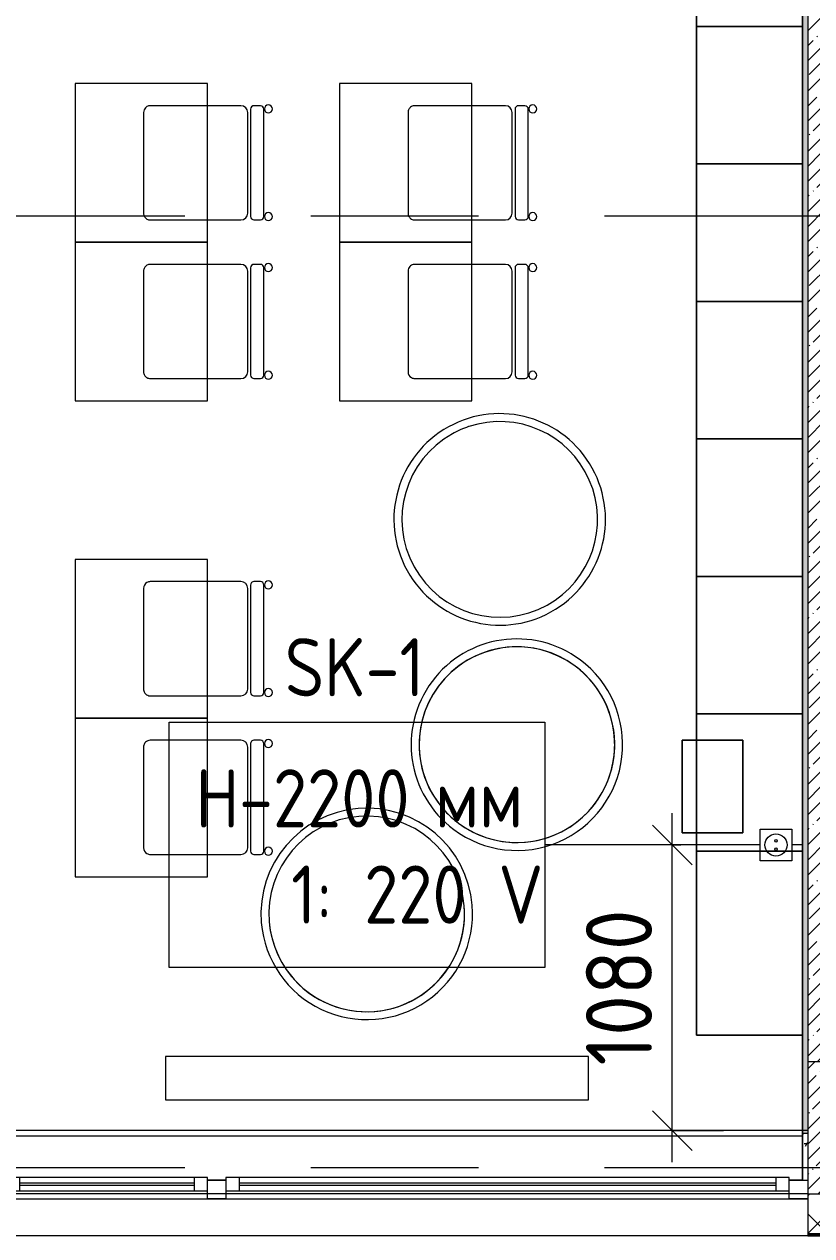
# Model space of a CAD drawing. Header units: millimetres. Extents: x 35881 to 234190, y -8553 to 29063.
# Drawn here: x 44447 to 47425, y -258 to 4324 of the extents above; entities that cross this region are included whole.
import ezdxf

# ---------------------------------------------------------------- set-up
doc = ezdxf.new("R2010")
doc.units = ezdxf.units.MM
doc.linetypes.add('Осевая', pattern=[3175, 635, -476.25, 1587.5, -476.25])
for name, color, linetype, lineweight in [('A-ANNO-DIMS', 7, 'Continuous', 9), ('A-ANNO-DIMS-100', 7, 'Continuous', 9), ('A-DETL-GENF', 7, 'Continuous', 9), ('A-GLAZ', 7, 'Continuous', 9), ('A-GLAZ-1', 7, 'Continuous', 13), ('A-WALL', 7, 'Continuous', 9), ('E-ELEC-FIXT-IDEN', 7, 'Continuous', 9), ('I-WALL', 7, 'Continuous', 9), ('M-EQPM', 7, 'Continuous', 9), ('S-COLS', 7, 'Continuous', 9), ('Оси-2', 7, 'Осевая', 9), ('Электрические приборы', 7, 'Continuous', 9)]:
    doc.layers.add(name, color=color, linetype=linetype, lineweight=lineweight)
for name, color, linetype, lineweight, true_color in [('A-WALL-1', 7, 'Continuous', 9, 0x3c3c3c), ('A-WALL-FNSH-1', 7, 'Continuous', 9, 0x3c3c3c), ('I-FURN-1', 7, 'Continuous', 9, 0xf0f0f0), ('M-EQPM-1', 7, 'Continuous', 9, 0xd4d4d4), ('Оси розеток', 7, 'Continuous', 9, 0xff1e23)]:
    doc.layers.add(name, color=color, linetype=linetype, lineweight=lineweight, true_color=true_color)
doc.styles.add('GOST Common', font='GOST_Common.ttf', dxfattribs={"width": 0.9, "height": 220})
doc.styles.add('ISOCPEUR', font='isocpeur.ttf', dxfattribs={"width": 0.9, "height": 250})
doc.dimstyles.new('ISO-2_5_0_9К_БОЛЬШОЙ', dxfattribs={"dimscale": 304.8, "dimtxt": 248.995294, "dimasz": 0.492126, "dimexe": 0.393701, "dimexo": 0.984252, "dimgap": 0, "dimtad": 1, "dimdec": 0, "dimrnd": 10, "dimzin": 0, "dimdsep": 46, "dimtxsty": 'ISOCPEUR', "dimblk1": 'OBLIQUE', "dimblk2": 'OBLIQUE', "dimsah": 1, "dimcen": 0.09, "dimdle": 0.393701, "dimazin": 0, "dimtfac": 1, "dimtdec": 4, "dimtix": 1, "dimtmove": 0, "dimatfit": 3, "dimfxl": 1, "dimtvp": 1, "dimtolj": 1, "dimtzin": 0, "dimarcsym": 2})
pattern_1 = [(0, (0, 0), (121.92, 30.48), [10.058, -81.382, 10.058, -81.382, -487.68]), (0, (0, 0), (121.92, 30.48), [-182.88, 10.058, -172.822, 10.058, -81.382, -213.36]), (0, (0, 0), (121.92, 30.48), [-457.2, 10.058, -50.902, 10.058, -142.342]), (120, (45.72, 15.24), (-87.356454, 90.345817), [10.058, -81.382, 10.058, -81.382, -487.68]), (120, (45.72, 15.24), (-87.356454, 90.345817), [-182.88, 10.058, -172.822, 10.058, -81.382, -213.36]), (120, (45.72, 15.24), (-87.356454, 90.345817), [-457.2, 10.058, -50.902, 10.058, -142.342]), (240, (60.96, 76.2), (-34.563546, -120.825817), [10.058, -81.382, 10.058, -81.382, -487.68]), (240, (60.96, 76.2), (-34.563546, -120.825817), [-182.88, 10.058, -172.822, 10.058, -81.382, -213.36]), (240, (60.96, 76.2), (-34.563546, -120.825817), [-457.2, 10.058, -50.902, 10.058, -142.342])]

# ---------------------------------------------------------------- blocks, each defined once
blk = doc.blocks.new('BSC_Колонна _Прямоугольная - 500х500-V7-План размещения напольных электротехнических лючков и розеток 1 этажа в осях 12-23')
at = {"layer": 'S-COLS'}
h = blk.add_hatch(dxfattribs=at)
h.set_pattern_fill('FP_9', color=256, style=0, pattern_type=2)
h.set_pattern_definition([(45, (-47660, -150), (-57.02463, 57.02463), []), (45, (-47602.975, -150), (-57.02463, 57.02463), [100.806, -20.161, 3.353, -16.808])])
h.paths.add_polyline_path([(-250, -250), (250, -250), (250, 250), (-250, 250), (-250, 69.9)])
for p, q in [((250, 250), (-250, 250)), ((-250, 250), (-250, -250)), ((250, -250), (250, 250)), ((-250, -250), (250, -250))]:
    blk.add_line(p, q, dxfattribs=at)
blk = doc.blocks.new('120_Окно_СКБ_2Ст - 120_Окно_СКБ_2Ст 3100х2500 _мал_створка слева_-22446080-План размещения напольных электротехнических лючков и розеток 1 этажа в осях 12-23')
at = {"layer": 'A-GLAZ'}
for p, q in [((1550, -57), (-1550, -57)), ((-1530, -127), (-1480, -127)), ((-1430, -107), (600, -107)), ((600, -117), (-1430, -117)), ((650, -127), (720, -127)), ((770, -107), (1430, -107)), ((1430, -117), (770, -117)), ((1480, -127), (1530, -127))]:
    blk.add_line(p, q, dxfattribs=at)
at = {"layer": 'A-GLAZ-1'}
for p, q in [((-1550, -127), (-1550, -57)), ((-1550, -57), (-1480, -57)), ((-1480, -57), (-1480, -127)), ((650, -87), (-1480, -87)), ((-1480, -87), (-1480, -137)), ((-1430, -137), (-1430, -87)), ((600, -137), (600, -87)), ((650, -127), (650, -57)), ((650, -57), (720, -57)), ((650, -137), (650, -87)), ((720, -57), (720, -127)), ((1480, -87), (720, -87)), ((720, -87), (720, -137)), ((770, -137), (770, -87)), ((1430, -137), (1430, -87)), ((1480, -127), (1480, -57)), ((1480, -57), (1550, -57)), ((1480, -137), (1480, -87)), ((1550, -57), (1550, -127)), ((-1480, -127), (-1550, -127)), ((-1480, -137), (650, -137)), ((720, -127), (650, -127)), ((720, -137), (1480, -137)), ((1550, -127), (1480, -127))]:
    blk.add_line(p, q, dxfattribs=at)
blk = doc.blocks.new('Блок Розеток и Выключателей - Блок Розеток и Выключателей_SK1-V63-План размещения напольных электротехнических лючков и розеток 1 этажа в осях 12-23')
at = {"layer": 'A-DETL-GENF'}
for p, q in [((-60, -40), (60, -40)), ((-60, -160), (-60, -40)), ((60, -40), (60, -160)), ((60, -160), (-60, -160))]:
    blk.add_line(p, q, dxfattribs=at)
for centre, radius in [((0, -100), 42), ((-15.6, -100), 4.8), ((15.6, -100), 4.8)]:
    blk.add_circle(centre, radius, dxfattribs=at)
at = {"layer": 'Оси розеток'}
blk.add_line((0, 0), (0, -40), dxfattribs=at)
blk = doc.blocks.new('Стол базовый прямоугольный - 1_7а-25476368-План размещения напольных электротехнических лючков и розеток 1 этажа в осях 12-23')
at = {"layer": 'I-FURN-1'}
for p, q in [((250, 300), (-250, 300)), ((-250, 300), (-250, -300)), ((250, -300), (250, 300)), ((-250, -300), (250, -300))]:
    blk.add_line(p, q, dxfattribs=at)
blk = doc.blocks.new('Стул Breuer - 1_9а-V76-План размещения напольных электротехнических лючков и розеток 1 этажа в осях 12-23')
at = {"layer": 'I-FURN-1'}
for p, q in [((190.5, 241.3), (-190.5, 241.3)), ((-215.9, 215.9), (-215.9, 0)), ((215.9, 0), (215.9, 215.9)), ((-215.9, 0), (-215.9, -127)), ((215.9, -127), (215.9, 0)), ((-215.9, -176.2), (-215.9, -200.8)), ((203.2, -163.5), (-203.2, -163.5)), ((-190.5, -152.4), (190.5, -152.4)), ((215.9, -200.8), (215.9, -176.2)), ((-203.2, -213.5), (203.2, -213.5))]:
    blk.add_line(p, q, dxfattribs=at)
for centre, radius, start, end in [((-190.5, 215.9), 25.4, 135, 150), ((-190.5, 215.9), 25.4, 120, 135), ((-190.5, 215.9), 25.4, 105, 120), ((-190.5, 215.9), 25.4, 90, 105), ((190.5, 215.9), 25.4, 45, 90), ((190.5, 215.9), 25.4, 30, 45), ((-190.5, 215.9), 25.4, 165, 180), ((-190.5, 215.9), 25.4, 150, 165), ((190.5, 215.9), 25.4, 15, 30), ((190.5, 215.9), 25.4, 0, 15), ((-190.5, -127), 25.4, 180, 270), ((190.5, -127), 25.4, 270, 360), ((-203.2, -176.2), 12.7, 90, 180), ((203.2, -176.2), 12.7, 360, 90), ((-203.5, -230.6), 15.1, 360, 180), ((-203.2, -200.8), 12.7, 180, 270), ((203.7, -230.6), 15.1, 360, 180), ((203.2, -200.8), 12.7, 270, 360), ((-203.5, -230.6), 15.1, 180, 360), ((203.7, -230.6), 15.1, 180, 360)]:
    blk.add_arc(centre, radius, start, end, dxfattribs=at)
blk = doc.blocks.new('Стул Breuer - 1_9а-V77-План размещения напольных электротехнических лючков и розеток 1 этажа в осях 12-23')
at = {"layer": 'I-FURN-1'}
for p, q in [((190.5, 241.3), (-190.5, 241.3)), ((-215.9, 215.9), (-215.9, 0)), ((215.9, 0), (215.9, 215.9)), ((-215.9, 0), (-215.9, -127)), ((215.9, -127), (215.9, 0)), ((-215.9, -176.2), (-215.9, -200.8)), ((203.2, -163.5), (-203.2, -163.5)), ((-190.5, -152.4), (190.5, -152.4)), ((215.9, -200.8), (215.9, -176.2)), ((-203.2, -213.5), (203.2, -213.5))]:
    blk.add_line(p, q, dxfattribs=at)
for centre, radius, start, end in [((-190.5, 215.9), 25.4, 135, 150), ((-190.5, 215.9), 25.4, 105, 135), ((-190.5, 215.9), 25.4, 90, 105), ((190.5, 215.9), 25.4, 60, 90), ((190.5, 215.9), 25.4, 30, 60), ((-190.5, 215.9), 25.4, 150, 180), ((190.5, 215.9), 25.4, 15, 30), ((190.5, 215.9), 25.4, 0, 15), ((-190.5, -127), 25.4, 180, 270), ((190.5, -127), 25.4, 270, 360), ((-203.2, -176.2), 12.7, 90, 180), ((203.2, -176.2), 12.7, 360, 90), ((-203.5, -230.6), 15.1, 360, 180), ((-203.2, -200.8), 12.7, 180, 270), ((203.7, -230.6), 15.1, 360, 180), ((203.2, -200.8), 12.7, 270, 360), ((-203.5, -230.6), 15.1, 180, 360), ((203.7, -230.6), 15.1, 180, 360)]:
    blk.add_arc(centre, radius, start, end, dxfattribs=at)
blk = doc.blocks.new('Стул Breuer - 1_9а-V78-План размещения напольных электротехнических лючков и розеток 1 этажа в осях 12-23')
at = {"layer": 'I-FURN-1'}
for p, q in [((190.5, 241.3), (-190.5, 241.3)), ((-215.9, 215.9), (-215.9, 0)), ((215.9, 0), (215.9, 215.9)), ((-215.9, 0), (-215.9, -127)), ((215.9, -127), (215.9, 0)), ((-215.9, -176.2), (-215.9, -200.8)), ((203.2, -163.5), (-203.2, -163.5)), ((-190.5, -152.4), (190.5, -152.4)), ((215.9, -200.8), (215.9, -176.2)), ((-203.2, -213.5), (203.2, -213.5))]:
    blk.add_line(p, q, dxfattribs=at)
for centre, radius, start, end in [((-190.5, 215.9), 25.4, 135, 150), ((-190.5, 215.9), 25.4, 120, 135), ((-190.5, 215.9), 25.4, 105, 120), ((-190.5, 215.9), 25.4, 90, 105), ((190.5, 215.9), 25.4, 60, 90), ((190.5, 215.9), 25.4, 30, 60), ((-190.5, 215.9), 25.4, 165, 180), ((-190.5, 215.9), 25.4, 150, 165), ((190.5, 215.9), 25.4, 0, 30), ((-190.5, -127), 25.4, 180, 270), ((190.5, -127), 25.4, 270, 360), ((-203.2, -176.2), 12.7, 90, 180), ((203.2, -176.2), 12.7, 360, 90), ((-203.5, -230.6), 15.1, 360, 180), ((-203.2, -200.8), 12.7, 180, 270), ((203.7, -230.6), 15.1, 360, 180), ((203.2, -200.8), 12.7, 270, 360), ((-203.5, -230.6), 15.1, 180, 360), ((203.7, -230.6), 15.1, 180, 360)]:
    blk.add_arc(centre, radius, start, end, dxfattribs=at)
blk = doc.blocks.new('Стул Breuer - 1_9а-V79-План размещения напольных электротехнических лючков и розеток 1 этажа в осях 12-23')
at = {"layer": 'I-FURN-1'}
for p, q in [((190.5, 241.3), (-190.5, 241.3)), ((-215.9, 215.9), (-215.9, 0)), ((215.9, 0), (215.9, 215.9)), ((-215.9, 0), (-215.9, -127)), ((215.9, -127), (215.9, 0)), ((-215.9, -176.2), (-215.9, -200.8)), ((203.2, -163.5), (-203.2, -163.5)), ((-190.5, -152.4), (190.5, -152.4)), ((215.9, -200.8), (215.9, -176.2)), ((-203.2, -213.5), (203.2, -213.5))]:
    blk.add_line(p, q, dxfattribs=at)
for centre, radius, start, end in [((-190.5, 215.9), 25.4, 90, 150), ((190.5, 215.9), 25.4, 45, 90), ((190.5, 215.9), 25.4, 30, 45), ((-190.5, 215.9), 25.4, 165, 180), ((-190.5, 215.9), 25.4, 150, 165), ((190.5, 215.9), 25.4, 15, 30), ((190.5, 215.9), 25.4, 0, 15), ((-190.5, -127), 25.4, 180, 270), ((190.5, -127), 25.4, 270, 360), ((-203.2, -176.2), 12.7, 90, 180), ((203.2, -176.2), 12.7, 360, 90), ((-203.5, -230.6), 15.1, 360, 180), ((-203.2, -200.8), 12.7, 180, 270), ((203.7, -230.6), 15.1, 360, 180), ((203.2, -200.8), 12.7, 270, 360), ((-203.5, -230.6), 15.1, 180, 360), ((203.7, -230.6), 15.1, 180, 360)]:
    blk.add_arc(centre, radius, start, end, dxfattribs=at)
blk = doc.blocks.new('Стул Breuer - 1_9а-V80-План размещения напольных электротехнических лючков и розеток 1 этажа в осях 12-23')
at = {"layer": 'I-FURN-1'}
for p, q in [((190.5, 241.3), (-190.5, 241.3)), ((-215.9, 215.9), (-215.9, 0)), ((215.9, 0), (215.9, 215.9)), ((-215.9, 0), (-215.9, -127)), ((215.9, -127), (215.9, 0)), ((-215.9, -176.2), (-215.9, -200.8)), ((203.2, -163.5), (-203.2, -163.5)), ((-190.5, -152.4), (190.5, -152.4)), ((215.9, -200.8), (215.9, -176.2)), ((-203.2, -213.5), (203.2, -213.5))]:
    blk.add_line(p, q, dxfattribs=at)
for centre, radius, start, end in [((-190.5, 215.9), 25.4, 135, 180), ((-190.5, 215.9), 25.4, 105, 135), ((-190.5, 215.9), 25.4, 90, 105), ((190.5, 215.9), 25.4, 30, 90), ((190.5, 215.9), 25.4, 15, 30), ((190.5, 215.9), 25.4, 0, 15), ((-190.5, -127), 25.4, 180, 270), ((190.5, -127), 25.4, 270, 360), ((-203.2, -176.2), 12.7, 90, 180), ((203.2, -176.2), 12.7, 360, 90), ((-203.5, -230.6), 15.1, 360, 180), ((-203.2, -200.8), 12.7, 180, 270), ((203.7, -230.6), 15.1, 360, 180), ((203.2, -200.8), 12.7, 270, 360), ((-203.5, -230.6), 15.1, 180, 360), ((203.7, -230.6), 15.1, 180, 360)]:
    blk.add_arc(centre, radius, start, end, dxfattribs=at)
blk = doc.blocks.new('Стул Breuer - 1_9а-V81-План размещения напольных электротехнических лючков и розеток 1 этажа в осях 12-23')
at = {"layer": 'I-FURN-1'}
for p, q in [((190.5, 241.3), (-190.5, 241.3)), ((-215.9, 215.9), (-215.9, 0)), ((215.9, 0), (215.9, 215.9)), ((-215.9, 0), (-215.9, -127)), ((215.9, -127), (215.9, 0)), ((-215.9, -176.2), (-215.9, -200.8)), ((203.2, -163.5), (-203.2, -163.5)), ((-190.5, -152.4), (190.5, -152.4)), ((215.9, -200.8), (215.9, -176.2)), ((-203.2, -213.5), (203.2, -213.5))]:
    blk.add_line(p, q, dxfattribs=at)
for centre, radius, start, end in [((-190.5, 215.9), 25.4, 90, 150), ((190.5, 215.9), 25.4, 75, 90), ((190.5, 215.9), 25.4, 60, 75), ((190.5, 215.9), 25.4, 45, 60), ((190.5, 215.9), 25.4, 0, 45), ((-190.5, 215.9), 25.4, 165, 180), ((-190.5, 215.9), 25.4, 150, 165), ((-190.5, -127), 25.4, 180, 270), ((190.5, -127), 25.4, 270, 360), ((-203.2, -176.2), 12.7, 90, 180), ((203.2, -176.2), 12.7, 360, 90), ((-203.5, -230.6), 15.1, 360, 180), ((-203.2, -200.8), 12.7, 180, 270), ((203.7, -230.6), 15.1, 360, 180), ((203.2, -200.8), 12.7, 270, 360), ((-203.5, -230.6), 15.1, 180, 360), ((203.7, -230.6), 15.1, 180, 360)]:
    blk.add_arc(centre, radius, start, end, dxfattribs=at)
blk = doc.blocks.new('ПУФ - 1_53-25461062-План размещения напольных электротехнических лючков и розеток 1 этажа в осях 12-23')
at = {"layer": 'I-FURN-1'}
for radius, start, end in [(400, 360, 180), (400, 0, 180), (370, 360, 180), (370, 0, 148.2353), (370, 148.2353, 180), (400, 180, 360), (370, 180, 360), (370, 180, 349.4118), (370, 349.4118, 360), (400, 180, 360)]:
    blk.add_arc((0, 0), radius, start, end, dxfattribs=at)
blk = doc.blocks.new('ПУФ - 1_53-V118-План размещения напольных электротехнических лючков и розеток 1 этажа в осях 12-23')
at = {"layer": 'I-FURN-1'}
for radius, start, end in [(400, 360, 180), (400, 0, 180), (370, 360, 180), (370, 0, 158.8235), (370, 158.8235, 180), (400, 180, 360), (370, 180, 360), (370, 180, 360), (400, 180, 360)]:
    blk.add_arc((0, 0), radius, start, end, dxfattribs=at)
blk = doc.blocks.new('ПУФ - 1_53-25461890-План размещения напольных электротехнических лючков и розеток 1 этажа в осях 12-23')
at = {"layer": 'I-FURN-1'}
for radius, start, end in [(400, 0, 180), (400, 0, 180), (370, 0, 180), (370, 0, 180), (400, 180, 360), (400, 180, 0), (370, 180, 349.4118), (370, 180, 349.4118), (370, 349.5929, 0), (370, 349.5929, 360)]:
    blk.add_arc((0, 0), radius, start, end, dxfattribs=at)
blk = doc.blocks.new('radiator_prado_classic_z_tip_30_po exemplyaru - Classic Z Тип 30-500-30677899-План размещения напольных электротехнических лючков и розеток 1 этажа в осях 12-23')
at = {"layer": 'M-EQPM-1'}
for p, q in [((0, 228), (0, 64)), ((1600, 228), (0, 228)), ((1600, 64), (1600, 228)), ((0, 64), (1600, 64))]:
    blk.add_line(p, q, dxfattribs=at)
blk = doc.blocks.new('шкаф 1_112 - шкаф 1_112-31117176-План размещения напольных электротехнических лючков и розеток 1 этажа в осях 12-23')
at = {"layer": 'I-FURN-1'}
for p, q in [((-400, 6070), (-400, 1115)), ((0, 0), (0, 6070)), ((-400, 4335), (-400, 3815)), ((-400, 3815), (-400, 4335)), ((0, 3815), (0, 4335)), ((0, 4335), (0, 3815)), ((-400, 3815), (0, 3815)), ((-400, 3815), (0, 3815)), ((0, 3815), (-400, 3815)), ((0, 3815), (-400, 3815)), ((-400, 3815), (-400, 3295)), ((-400, 3295), (-400, 3815)), ((-400, 3815), (0, 3815)), ((0, 3295), (0, 3815)), ((0, 3815), (0, 3295)), ((0, 3295), (-400, 3295)), ((0, 3295), (-400, 3295)), ((-400, 3295), (-400, 2775)), ((-400, 2775), (-400, 3295)), ((-400, 3295), (0, 3295)), ((-400, 3295), (0, 3295)), ((0, 3295), (-400, 3295)), ((0, 2775), (0, 3295)), ((0, 3295), (0, 2775)), ((0, 2775), (-400, 2775)), ((-400, 2775), (0, 2775)), ((0, 2775), (-400, 2775)), ((0, 2775), (-400, 2775)), ((-400, 2775), (-400, 2255)), ((-400, 2255), (-400, 2775)), ((-400, 2775), (0, 2775)), ((0, 2255), (0, 2775)), ((0, 2775), (0, 2255)), ((0, 2255), (-400, 2255)), ((0, 2255), (-400, 2255)), ((-400, 2255), (-400, 1735)), ((-400, 1735), (-400, 2255)), ((-400, 2255), (0, 2255)), ((-400, 2255), (0, 2255)), ((0, 2255), (-400, 2255)), ((0, 1735), (0, 2255)), ((0, 2255), (0, 1735)), ((0, 1735), (-400, 1735)), ((-400, 1735), (0, 1735)), ((0, 1735), (-400, 1735)), ((0, 1735), (-400, 1735)), ((-400, 1735), (-400, 1215)), ((-400, 1215), (-400, 1735)), ((-400, 1735), (0, 1735)), ((0, 1215), (0, 1735)), ((0, 1735), (0, 1215)), ((0, 1215), (-400, 1215)), ((0, 1215), (-400, 1215)), ((-400, 1215), (-400, 695)), ((-400, 1115), (-400, 1215)), ((-400, 1215), (0, 1215)), ((-400, 1215), (0, 1215)), ((0, 1215), (-400, 1215)), ((0, 695), (0, 1215)), ((0, 1215), (0, 695)), ((-400, 1115), (-400, 765)), ((-400, 765), (-400, 1115)), ((-400, 765), (-400, 0)), ((-400, 695), (-400, 765)), ((0, 695), (-400, 695)), ((-400, 695), (0, 695)), ((0, 695), (-400, 695)), ((0, 695), (-400, 695)), ((-400, 695), (-400, 0)), ((-400, 0), (-400, 695)), ((-400, 695), (0, 695)), ((0, 0), (0, 695)), ((0, 695), (0, 0)), ((-400, 0), (0, 0)), ((-400, 0), (0, 0)), ((0, 0), (-400, 0))]:
    blk.add_line(p, q, dxfattribs=at)
blk = doc.blocks.new('DIMBLOCK35-План размещения напольных электротехнических лючков и розеток 1 этажа в осях 12-23')
at = {"layer": 'A-ANNO-DIMS-100'}
for p, q in [((46898.1, 20), (46898.1, 1340)), ((46930, 1220), (46778.1, 1220)), ((46898.1, 1220), (46930, 1220)), ((47092, 140), (46778.1, 140)), ((46898.1, 140), (47092, 140))]:
    blk.add_line(p, q, dxfattribs=at)
at = {"layer": 'A-ANNO-DIMS-100', "lineweight": 20}
for p, q in [((46898.1, 1220), (46823.1, 1295)), ((46898.1, 1220), (46973.1, 1145)), ((46898.1, 140), (46823.1, 215)), ((46898.1, 140), (46973.1, 65))]:
    blk.add_line(p, q, dxfattribs=at)
at = {"layer": 'A-ANNO-DIMS-100', "color": 0, "insert": (46571.5, 385.5), "char_height": 250, "width": 706.764, "attachment_point": 1, "rotation": 90, "line_spacing_factor": 1.149209, "style": 'ISOCPEUR'}
blk.add_mtext('1080', dxfattribs=at)
blk = doc.blocks.new('_Oblique')
at = {"color": 0, "linetype": 'ByBlock', "lineweight": -2}
blk.add_line((-0.5, -0.5), (0.5, 0.5), dxfattribs=at)

msp = doc.modelspace()

# ---------------------------------------------------------------- hatches: boundary and pattern name
at = {"layer": 'A-WALL'}
h = msp.add_hatch(dxfattribs=at)
h.set_pattern_fill('FP_17', color=256, style=0, pattern_type=2)
h.set_pattern_definition([(45, (0, 0), (-70.71068, 70.71068), []), (135, (0, 0), (-70.71068, -70.71068), [])])
h.paths.add_polyline_path([(75358.8, -250), (75700, -250), (75700, -100), (73980, -100), (73980, -250), (74631.4, -250)])
h.paths.add_polyline_path([(70660, -250), (70660, -100), (67060, -100), (67060, -250), (70267, -250)])
h.paths.add_polyline_path([(72280, -250), (72280, -100), (71560, -100), (71560, -250), (71721.8, -250)])
h.paths.add_polyline_path([(65160, -250), (66160, -250), (66160, -100), (65160, -100)])
h.paths.add_polyline_path([(63710, -250), (64260, -250), (64260, -100), (63710, -100)])
h.paths.add_polyline_path([(61410, -250), (61610, -250), (61610, -100), (60910, -100), (60910, -250)])
h.paths.add_polyline_path([(60010, -250), (60010, -100), (59260, -100), (59260, -250)])
h.paths.add_polyline_path([(57160, -250), (57160, -100), (56410, -100), (56410, -250), (56910, -250)])
h.paths.add_polyline_path([(52809.7, -250), (53310, -250), (53310, -100), (51871.5, -100), (51871.5, -250)])
h.paths.add_polyline_path([(49771.5, -250), (49771.5, -100), (49060, -100), (49060, -250)])
h.paths.add_polyline_path([(47910, -250), (48160, -250), (48160, -100), (47410, -100), (47410, -250)])
h.paths.add_polyline_path([(44081, -250), (44310, -250), (44310, -100), (42737.5, -100), (42737.5, -250), (43410, -250)])
h.paths.add_polyline_path([(40637.5, -250), (40637.5, -100), (39940, -100), (39940, -250)])
h.paths.add_polyline_path([(39040, -250), (39040, -100), (38742.7, -100), (38742.7, -250)])
at = {"layer": 'I-WALL'}
h = msp.add_hatch(dxfattribs=at)
h.set_pattern_fill('FP_58', color=256, style=0, pattern_type=2)
h.set_pattern_definition(pattern_1)
h.paths.add_polyline_path([(47390, 130), (47410, 130), (47410, 7660), (47390, 7660), (47390, 141)])
h = msp.add_hatch(dxfattribs=at)
h.set_pattern_fill('FP_1', color=256, style=0, pattern_type=2)
h.set_pattern_definition([(45, (0, 0), (-57.02463, 57.02463), []), (45, (57.025, 0), (-57.02463, 57.02463), [100.806, -20.161, 3.353, -16.808])])
h.paths.add_polyline_path([(47630, 400), (47630, 7400), (47410, 7400), (47410, 400)])
h = msp.add_hatch(dxfattribs=at)
h.set_pattern_fill('FP_58', color=256, style=0, pattern_type=2)
h.set_pattern_definition(pattern_1)
h.paths.add_polyline_path([(47410, -48), (47410, 140), (47390, 140), (47390, -48)])

# ---------------------------------------------------------------- linework, layer by layer
at = {"layer": 'A-WALL'}
for p, q in [((47390, 7660), (47390, 130)), ((47410, -258), (44310, -258)), ((47410, -250), (48160, -250)), ((47410, -253), (48160, -253))]:
    msp.add_line(p, q, dxfattribs=at)
at = {"layer": 'A-WALL-1'}
for p, q in [((47410, 7400), (47410, 400)), ((47390, 140), (47390, -48)), ((47410, 140), (47390, 140)), ((47390, 130), (47410, 130)), ((47390, -48), (47410, -48)), ((47410, -100), (47410, -250))]:
    msp.add_line(p, q, dxfattribs=at)
at = {"layer": 'A-WALL-FNSH-1'}
for p, q in [((47389, 7659), (47389, 141)), ((47389, 141), (47390, 141)), ((47389, 140), (47389, -48)), ((47390, 140), (47389, 140)), ((47389, -48), (47390, -48)), ((47410, -250), (47410, -258)), ((47410, -258), (48160, -258))]:
    msp.add_line(p, q, dxfattribs=at)
at = {"layer": 'E-ELEC-FIXT-IDEN'}
msp.add_line((47230, 1220), (46416.4, 1220), dxfattribs=at)
at = {"layer": 'E-ELEC-FIXT-IDEN', "flags": 128}
msp.add_lwpolyline([(44996, 1684), (46416.4, 1684), (46416.4, 756), (44996, 756)], close=True, dxfattribs=at)
at = {"layer": 'I-FURN-1'}
for p, q in [((46990, 1616), (46935, 1616)), ((46935, 1616), (46935, 1266)), ((46935, 1266), (46935, 1616)), ((46935, 1616), (46990, 1616)), ((47165, 1616), (46990.5, 1616)), ((46990.5, 1616), (47165, 1616)), ((47165, 1266), (47165, 1616)), ((47165, 1616), (47165, 1266)), ((46935, 1266), (46990, 1266)), ((46990, 1266), (46935, 1266)), ((46990.5, 1266), (47165, 1266)), ((47165, 1266), (46990.5, 1266))]:
    msp.add_line(p, q, dxfattribs=at)
at = {"layer": 'I-WALL'}
for p, q in [((44310, 141), (47389, 141)), ((47390, 140), (44330, 140)), ((44330, 120), (47390, 120)), ((47410, -100), (44310, -100))]:
    msp.add_line(p, q, dxfattribs=at)
at = {"layer": 'Оси-2'}
for p, q in [((39180.8, 3600), (82200, 3600)), ((39180.8, 0), (82200, 0))]:
    msp.add_line(p, q, dxfattribs=at)

# ---------------------------------------------------------------- block references
at = {"layer": 'A-GLAZ', "rotation": 180}
msp.add_blockref('120_Окно_СКБ_2Ст - 120_Окно_СКБ_2Ст 3100х2500 _мал_створка слева_-22446080-План размещения напольных электротехнических лючков и розеток 1 этажа в осях 12-23', (45860, -175), dxfattribs=at)
at = {"layer": 'I-FURN-1'}
for name, p in [('шкаф 1_112 - шкаф 1_112-31117176-План размещения напольных электротехнических лючков и розеток 1 этажа в осях 12-23', (47390, 501)), ('Стол базовый прямоугольный - 1_7а-25476368-План размещения напольных электротехнических лючков и розеток 1 этажа в осях 12-23', (44890, 3800)), ('Стол базовый прямоугольный - 1_7а-25476368-План размещения напольных электротехнических лючков и розеток 1 этажа в осях 12-23', (45890, 3800)), ('Стол базовый прямоугольный - 1_7а-25476368-План размещения напольных электротехнических лючков и розеток 1 этажа в осях 12-23', (44890, 3200)), ('Стол базовый прямоугольный - 1_7а-25476368-План размещения напольных электротехнических лючков и розеток 1 этажа в осях 12-23', (45890, 3200)), ('Стол базовый прямоугольный - 1_7а-25476368-План размещения напольных электротехнических лючков и розеток 1 этажа в осях 12-23', (44890, 2000)), ('Стол базовый прямоугольный - 1_7а-25476368-План размещения напольных электротехнических лючков и розеток 1 этажа в осях 12-23', (44890, 1400))]:
    msp.add_blockref(name, p, dxfattribs=at)
for name, p, rotation in [('Стул Breuer - 1_9а-V76-План размещения напольных электротехнических лючков и розеток 1 этажа в осях 12-23', (45140, 3800), 89.99999999999959), ('Стул Breuer - 1_9а-V78-План размещения напольных электротехнических лючков и розеток 1 этажа в осях 12-23', (46140, 3800), 89.99999999999959), ('Стул Breuer - 1_9а-V77-План размещения напольных электротехнических лючков и розеток 1 этажа в осях 12-23', (45140, 3200), 89.99999999999959), ('Стул Breuer - 1_9а-V79-План размещения напольных электротехнических лючков и розеток 1 этажа в осях 12-23', (46140, 3200), 89.99999999999959), ('ПУФ - 1_53-25461890-План размещения напольных электротехнических лючков и розеток 1 этажа в осях 12-23', (46245.4, 2451.4), 118.9499011641568), ('Стул Breuer - 1_9а-V80-План размещения напольных электротехнических лючков и розеток 1 этажа в осях 12-23', (45140, 2000), 89.99999999999959), ('ПУФ - 1_53-25461062-План размещения напольных электротехнических лючков и розеток 1 этажа в осях 12-23', (46310.4, 1599.4), 233.3350386201596), ('Стул Breuer - 1_9а-V81-План размещения напольных электротехнических лючков и розеток 1 этажа в осях 12-23', (45140, 1400), 89.99999999999959), ('ПУФ - 1_53-V118-План размещения напольных электротехнических лючков и розеток 1 этажа в осях 12-23', (45742.6, 959.3), 184.6613193387897)]:
    msp.add_blockref(name, p, dxfattribs=dict(at, rotation=rotation))
at = {"layer": 'M-EQPM'}
msp.add_blockref('radiator_prado_classic_z_tip_30_po exemplyaru - Classic Z Тип 30-500-30677899-План размещения напольных электротехнических лючков и розеток 1 этажа в осях 12-23', (44981.7, 191.7), dxfattribs=at)
at = {"layer": 'S-COLS'}
msp.add_blockref('BSC_Колонна _Прямоугольная - 500х500-V7-План размещения напольных электротехнических лючков и розеток 1 этажа в осях 12-23', (47660, 150), dxfattribs=at)
at = {"layer": 'Электрические приборы', "rotation": 269.9999999999997}
msp.add_blockref('Блок Розеток и Выключателей - Блок Розеток и Выключателей_SK1-V63-План размещения напольных электротехнических лючков и розеток 1 этажа в осях 12-23', (47390, 1220), dxfattribs=at)

# ---------------------------------------------------------------- texts
at = {"layer": 'E-ELEC-FIXT-IDEN', "char_height": 220, "attachment_point": 1, "style": 'GOST Common'}
for s, insert, width in [('SK-1', (45432.6, 2002.2), 656.582), ('H-2200 ', (45096, 1506.3), 1096.708), ('мм', (46000.8, 1506.3), 375.19), ('   1: 220 V', (45096, 1142.5), 1291.519)]:
    msp.add_mtext(s, dxfattribs=dict(at, insert=insert, width=width))

# ---------------------------------------------------------------- dimensions: what is measured, and where the dimension line sits
at = {"layer": 'A-ANNO-DIMS'}
dim = msp.add_linear_dim(base=(46898.1, 1220), p1=(46792, 140), p2=(47230, 1220), angle=90, dimstyle='ISO-2_5_0_9К_БОЛЬШОЙ', override={"dimpost": '<>', "dimfxl": 1165.436646}, dxfattribs=at)
dim.commit()
dim.dimension.update_dxf_attribs({"geometry": 'DIMBLOCK35-План размещения напольных электротехнических лючков и розеток 1 этажа в осях 12-23', "text_midpoint": (46773.1, 680)})

doc.saveas('drawing.dxf')
